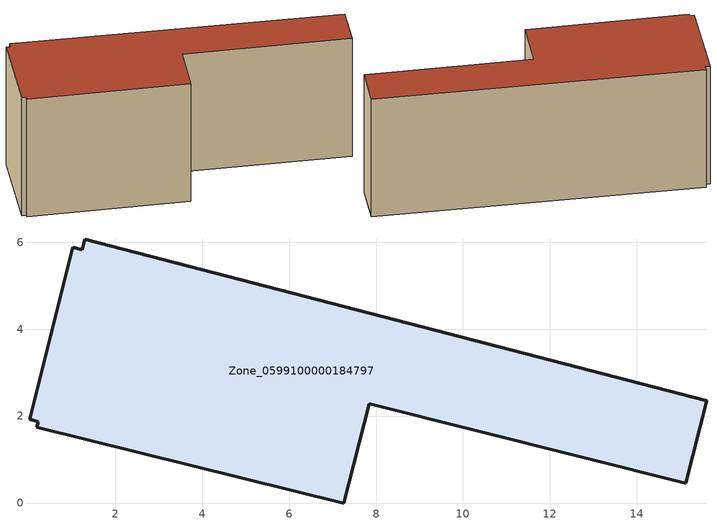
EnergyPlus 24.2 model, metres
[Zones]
Zone_0599100000184797
 floor ground (C_G): 0.03,1.93 1.03,5.88 1.24,5.83 1.3,6.08 15.61,2.35 15.13,0.45 7.84,2.29 7.26,0 0.2,1.74 0.23,1.87 z0
 wall outside (C_F): 7.84,2.29 15.13,0.45 15.61,2.35 1.3,6.08 1.24,5.83 1.03,5.88 0.03,1.93 0.23,1.87 0.2,1.74 7.26,0 7.84,2.29 z0:6.15
 roof outside (C_R): 1.3,6.08 1.24,5.83 1.03,5.88 0.03,1.93 0.23,1.87 0.2,1.74 7.26,0 7.84,2.29 15.13,0.45 15.61,2.35 z6.15
[BUILDING]
Pand.0599100000184797: North Axis=0; Terrain=City; Loads Convergence Tolerance Value=0.04; Temperature Convergence Tolerance Value=0.4; Solar Distribution=FullExterior; Maximum Number of Warmup Days=25; Minimum Number of Warmup Days=1
[Site:Location]
Rotterdam.The.Hague.AP_ZH_NLD Design_Conditions: Latitude=51.96; Longitude=4.45; Time Zone=1; Elevation=-4.5
[SITE:GROUNDTEMPERATURE:BUILDINGSURFACE]
18, 18, 18, 18, 18, 18, 18, 18, 18, 18, 18, 18
[MATERIAL] Thermal Absorptance=0.9; Solar Absorptance=0.7; Visible Absorptance=0.7
Name | Roughness | Thickness | Conductivity | Density | Specific Heat
G.TI.1946 | MediumSmooth | 0.15 | 1 | 540 | 1210
F.TI.1946 | Rough | 0.3 | 0.857143 | 1920 | 840
R.TI.1946 | MediumRough | 0.2 | 0.1 | 1500 | 1000
[CONSTRUCTION]
C_G: G.TI.1946
C_F: F.TI.1946
C_R: R.TI.1946
[ZONE]
Zone_0599100000184797: Type=1; Multiplier=1; Ceiling Height=Autocalculate; Volume=Autocalculate; Floor Area=autocalculate; Part of Total Floor Area=Yes
[ZONEINFILTRATION:DESIGNFLOWRATE]
Infil_Zone_0599100000184797: Zone or ZoneList or Space or SpaceList=Zone_0599100000184797; Schedule=AlwaysOn; Design Flow Rate Calculation Method=Flow/Area; Flow Rate per Floor Area=0.003; Constant Term Coefficient=1; Temperature Term Coefficient=0; Velocity Term Coefficient=0; Velocity Squared Term Coefficient=0
[HVACTEMPLATE:ZONE:IDEALLOADSAIRSYSTEM]
Zone_0599100000184797: Maximum Heating Supply Air Temperature=50; Minimum Cooling Supply Air Temperature=13; Maximum Heating Supply Air Humidity Ratio=0.0156; Minimum Cooling Supply Air Humidity Ratio=0.0077; Heating Limit=NoLimit; Cooling Limit=NoLimit; Dehumidification Control Type=ConstantSensibleHeatRatio; Cooling Sensible Heat Ratio=0.7; Dehumidification Setpoint=60; Humidification Control Type=None; Humidification Setpoint=30; Outdoor Air Method=None; Outdoor Air Flow Rate per Person=0.00944; Outdoor Air Flow Rate per Zone Floor Area=0; Outdoor Air Flow Rate per Zone=0; Demand Controlled Ventilation Type=None; Outdoor Air Economizer Type=NoEconomizer; Heat Recovery Type=None; Sensible Heat Recovery Effectiveness=0.7; Latent Heat Recovery Effectiveness=0.65
[ZONECONTROL:THERMOSTAT]
ThermostatControl_Zone_0599100000184797: Zone or ZoneList=Zone_0599100000184797; Control Type Schedule=DualSetpointControlType; Control 1=Thermostat_Zone_0599100000184797; Temperature Difference Between Cutout And Setpoint=0
[THERMOSTATSETPOINT:DUALSETPOINT]
Thermostat_Zone_0599100000184797: Heating Setpoint Temperature Schedule=HeatingSetpoint_Zone_0599100000184797; Cooling Setpoint Temperature Schedule=CoolingSetpoint_Zone_0599100000184797
[SCHEDULE:COMPACT]
HeatingSetpoint_Zone_0599100000184797: Through: 12/31, For: AllDays, Until: 24:00, 21
CoolingSetpoint_Zone_0599100000184797: Through: 12/31, For: AllDays, Until: 24:00, 24
DualSetpointControlType: Through: 12/31, For: AllDays, Until: 24:00, 4
AlwaysOn: Through: 12/31, For: AllDays, Until: 24:00, 1
